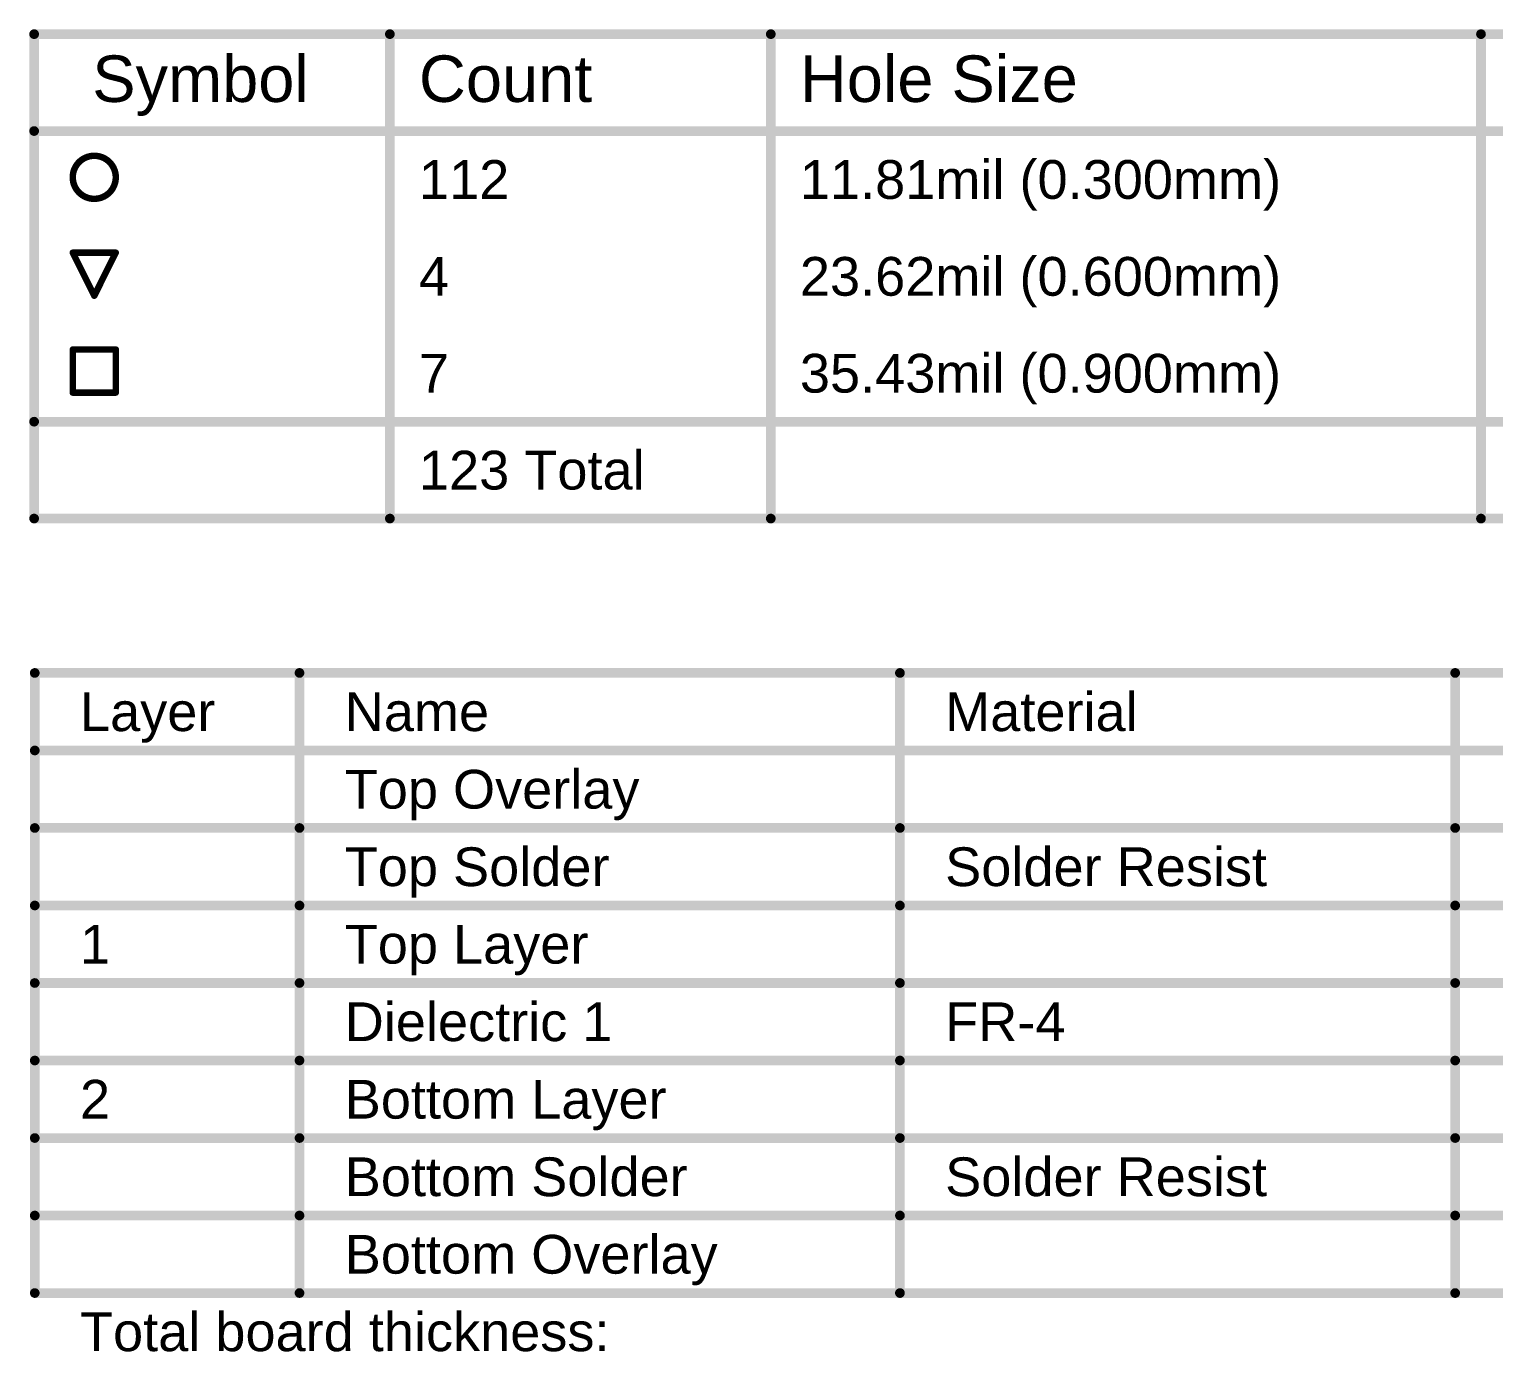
# Model space of a CAD drawing. Header units: inches. Extents: x -115 to 191, y -11 to 41.
# Drawn here: x 12.4 to 70, y -10.8 to 41.2 of the extents above; entities that cross this region are included whole.
import ezdxf

# ---------------------------------------------------------------- set-up
doc = ezdxf.new("R2010")
doc.units = ezdxf.units.IN
doc.layers.add('Drill Drawing', color=1, linetype='Continuous')
doc.layers.add('Fabrication', color=76, linetype='Continuous')
doc.styles.add('Arial', font='', dxfattribs={"height": 0.2})
doc.styles.get('Arial').set_extended_font_data('Arial')

msp = doc.modelspace()

# ---------------------------------------------------------------- linework, layer by layer
at = {"layer": 'Drill Drawing'}
for points in [[(12.591, 41.021, 0.381, 0.381, 0), (190.648, 41.021, 0.381, 0.381, 0)], [(12.591, 21.971, 0.381, 0.381, 0), (12.591, 41.021, 0.381, 0.381, 0)], [(26.584, 21.971, 0.381, 0.381, 0), (26.584, 41.021, 0.381, 0.381, 0)], [(41.566, 21.971, 0.381, 0.381, 0), (41.566, 41.021, 0.381, 0.381, 0)], [(69.498, 21.971, 0.381, 0.381, 0), (69.498, 41.021, 0.381, 0.381, 0)], [(12.591, 37.211, 0.381, 0.381, 0), (190.648, 37.211, 0.381, 0.381, 0)], [(14.11, 32.427, 0.254, 0.254, 0), (15.803, 32.427, 0.254, 0.254, 0)], [(14.11, 32.427, 0.254, 0.254, 0), (14.957, 30.734, 0.254, 0.254, 0)], [(14.957, 30.734, 0.254, 0.254, 0), (15.803, 32.427, 0.254, 0.254, 0)], [(14.11, 28.617, 0.254, 0.254, 0), (15.803, 28.617, 0.254, 0.254, 0)], [(14.11, 26.924, 0.254, 0.254, 0), (14.11, 28.617, 0.254, 0.254, 0)], [(15.803, 26.924, 0.254, 0.254, 0), (15.803, 28.617, 0.254, 0.254, 0)], [(14.11, 26.924, 0.254, 0.254, 0), (15.803, 26.924, 0.254, 0.254, 0)], [(12.591, 25.781, 0.381, 0.381, 0), (190.648, 25.781, 0.381, 0.381, 0)], [(12.591, 21.971, 0.381, 0.381, 0), (190.648, 21.971, 0.381, 0.381, 0)]]:
    msp.add_lwpolyline(points, format="xyseb", dxfattribs=at)
for points in [[(12.496, 41.021, 0.191, 0.191, 1), (12.687, 41.021, 0.191, 0.191, 1)], [(12.496, 41.021, 0.191, 0.191, 1), (12.687, 41.021, 0.191, 0.191, 1)], [(26.488, 41.021, 0.191, 0.191, 1), (26.679, 41.021, 0.191, 0.191, 1)], [(41.47, 41.021, 0.191, 0.191, 1), (41.661, 41.021, 0.191, 0.191, 1)], [(69.402, 41.021, 0.191, 0.191, 1), (69.593, 41.021, 0.191, 0.191, 1)], [(12.496, 37.211, 0.191, 0.191, 1), (12.687, 37.211, 0.191, 0.191, 1)], [(15.803, 35.391, 0.254, 0.254, 1), (14.11, 35.391, 0.254, 0.254, 1)], [(14.047, 35.391, 0.127, 0.127, 1), (14.174, 35.391, 0.127, 0.127, 1)], [(15.74, 35.391, 0.127, 0.127, 1), (15.867, 35.391, 0.127, 0.127, 1)], [(14.047, 32.427, 0.127, 0.127, 1), (14.174, 32.427, 0.127, 0.127, 1)], [(14.047, 32.427, 0.127, 0.127, 1), (14.174, 32.427, 0.127, 0.127, 1)], [(15.74, 32.427, 0.127, 0.127, 1), (15.867, 32.427, 0.127, 0.127, 1)], [(15.74, 32.427, 0.127, 0.127, 1), (15.867, 32.427, 0.127, 0.127, 1)], [(14.893, 30.734, 0.127, 0.127, 1), (15.02, 30.734, 0.127, 0.127, 1)], [(14.893, 30.734, 0.127, 0.127, 1), (15.02, 30.734, 0.127, 0.127, 1)], [(14.047, 28.617, 0.127, 0.127, 1), (14.174, 28.617, 0.127, 0.127, 1)], [(14.047, 28.617, 0.127, 0.127, 1), (14.174, 28.617, 0.127, 0.127, 1)], [(15.74, 28.617, 0.127, 0.127, 1), (15.867, 28.617, 0.127, 0.127, 1)], [(15.74, 28.617, 0.127, 0.127, 1), (15.867, 28.617, 0.127, 0.127, 1)], [(14.047, 26.924, 0.127, 0.127, 1), (14.174, 26.924, 0.127, 0.127, 1)], [(14.047, 26.924, 0.127, 0.127, 1), (14.174, 26.924, 0.127, 0.127, 1)], [(15.74, 26.924, 0.127, 0.127, 1), (15.867, 26.924, 0.127, 0.127, 1)], [(15.74, 26.924, 0.127, 0.127, 1), (15.867, 26.924, 0.127, 0.127, 1)], [(12.496, 25.781, 0.191, 0.191, 1), (12.687, 25.781, 0.191, 0.191, 1)], [(12.496, 21.971, 0.191, 0.191, 1), (12.687, 21.971, 0.191, 0.191, 1)], [(12.496, 21.971, 0.191, 0.191, 1), (12.687, 21.971, 0.191, 0.191, 1)], [(26.488, 21.971, 0.191, 0.191, 1), (26.679, 21.971, 0.191, 0.191, 1)], [(41.47, 21.971, 0.191, 0.191, 1), (41.661, 21.971, 0.191, 0.191, 1)], [(69.402, 21.971, 0.191, 0.191, 1), (69.593, 21.971, 0.191, 0.191, 1)]]:
    msp.add_lwpolyline(points, format="xyseb", close=True, dxfattribs=at)
at = {"layer": 'Fabrication'}
for points in [[(12.617, 15.9, 0.381, 0.381, 0), (127.903, 15.9, 0.381, 0.381, 0)], [(12.617, -8.484, 0.381, 0.381, 0), (12.617, 15.9, 0.381, 0.381, 0)], [(23.029, -8.484, 0.381, 0.381, 0), (23.029, 15.9, 0.381, 0.381, 0)], [(46.645, -8.484, 0.381, 0.381, 0), (46.645, 15.9, 0.381, 0.381, 0)], [(68.483, -8.484, 0.381, 0.381, 0), (68.483, 15.9, 0.381, 0.381, 0)], [(12.617, 12.852, 0.381, 0.381, 0), (127.903, 12.852, 0.381, 0.381, 0)], [(12.617, 9.804, 0.381, 0.381, 0), (23.029, 9.804, 0.381, 0.381, 0)], [(23.029, 9.804, 0.381, 0.381, 0), (46.645, 9.804, 0.381, 0.381, 0)], [(46.645, 9.804, 0.381, 0.381, 0), (68.483, 9.804, 0.381, 0.381, 0)], [(68.483, 9.804, 0.381, 0.381, 0), (84.988, 9.804, 0.381, 0.381, 0)], [(12.617, 6.756, 0.381, 0.381, 0), (23.029, 6.756, 0.381, 0.381, 0)], [(23.029, 6.756, 0.381, 0.381, 0), (46.645, 6.756, 0.381, 0.381, 0)], [(46.645, 6.756, 0.381, 0.381, 0), (68.483, 6.756, 0.381, 0.381, 0)], [(68.483, 6.756, 0.381, 0.381, 0), (84.988, 6.756, 0.381, 0.381, 0)], [(12.617, 3.708, 0.381, 0.381, 0), (23.029, 3.708, 0.381, 0.381, 0)], [(23.029, 3.708, 0.381, 0.381, 0), (46.645, 3.708, 0.381, 0.381, 0)], [(46.645, 3.708, 0.381, 0.381, 0), (68.483, 3.708, 0.381, 0.381, 0)], [(68.483, 3.708, 0.381, 0.381, 0), (84.988, 3.708, 0.381, 0.381, 0)], [(12.617, 0.66, 0.381, 0.381, 0), (23.029, 0.66, 0.381, 0.381, 0)], [(23.029, 0.66, 0.381, 0.381, 0), (46.645, 0.66, 0.381, 0.381, 0)], [(46.645, 0.66, 0.381, 0.381, 0), (68.483, 0.66, 0.381, 0.381, 0)], [(68.483, 0.66, 0.381, 0.381, 0), (84.988, 0.66, 0.381, 0.381, 0)], [(12.617, -2.388, 0.381, 0.381, 0), (23.029, -2.388, 0.381, 0.381, 0)], [(23.029, -2.388, 0.381, 0.381, 0), (46.645, -2.388, 0.381, 0.381, 0)], [(46.645, -2.388, 0.381, 0.381, 0), (68.483, -2.388, 0.381, 0.381, 0)], [(68.483, -2.388, 0.381, 0.381, 0), (84.988, -2.388, 0.381, 0.381, 0)], [(12.617, -5.436, 0.381, 0.381, 0), (23.029, -5.436, 0.381, 0.381, 0)], [(23.029, -5.436, 0.381, 0.381, 0), (46.645, -5.436, 0.381, 0.381, 0)], [(46.645, -5.436, 0.381, 0.381, 0), (68.483, -5.436, 0.381, 0.381, 0)], [(68.483, -5.436, 0.381, 0.381, 0), (84.988, -5.436, 0.381, 0.381, 0)], [(12.617, -8.484, 0.381, 0.381, 0), (23.029, -8.484, 0.381, 0.381, 0)], [(23.029, -8.484, 0.381, 0.381, 0), (46.645, -8.484, 0.381, 0.381, 0)], [(46.645, -8.484, 0.381, 0.381, 0), (68.483, -8.484, 0.381, 0.381, 0)], [(68.483, -8.484, 0.381, 0.381, 0), (84.988, -8.484, 0.381, 0.381, 0)]]:
    msp.add_lwpolyline(points, format="xyseb", dxfattribs=at)
for points in [[(12.522, 15.9, 0.191, 0.191, 1), (12.712, 15.9, 0.191, 0.191, 1)], [(12.522, 15.9, 0.191, 0.191, 1), (12.712, 15.9, 0.191, 0.191, 1)], [(22.934, 15.9, 0.191, 0.191, 1), (23.124, 15.9, 0.191, 0.191, 1)], [(46.549, 15.9, 0.191, 0.191, 1), (46.74, 15.9, 0.191, 0.191, 1)], [(68.387, 15.9, 0.191, 0.191, 1), (68.578, 15.9, 0.191, 0.191, 1)], [(12.522, 12.852, 0.191, 0.191, 1), (12.712, 12.852, 0.191, 0.191, 1)], [(12.522, 9.804, 0.191, 0.191, 1), (12.712, 9.804, 0.191, 0.191, 1)], [(22.934, 9.804, 0.191, 0.191, 1), (23.124, 9.804, 0.191, 0.191, 1)], [(22.934, 9.804, 0.191, 0.191, 1), (23.124, 9.804, 0.191, 0.191, 1)], [(46.549, 9.804, 0.191, 0.191, 1), (46.74, 9.804, 0.191, 0.191, 1)], [(46.549, 9.804, 0.191, 0.191, 1), (46.74, 9.804, 0.191, 0.191, 1)], [(68.387, 9.804, 0.191, 0.191, 1), (68.578, 9.804, 0.191, 0.191, 1)], [(68.387, 9.804, 0.191, 0.191, 1), (68.578, 9.804, 0.191, 0.191, 1)], [(12.522, 6.756, 0.191, 0.191, 1), (12.712, 6.756, 0.191, 0.191, 1)], [(22.934, 6.756, 0.191, 0.191, 1), (23.124, 6.756, 0.191, 0.191, 1)], [(22.934, 6.756, 0.191, 0.191, 1), (23.124, 6.756, 0.191, 0.191, 1)], [(46.549, 6.756, 0.191, 0.191, 1), (46.74, 6.756, 0.191, 0.191, 1)], [(46.549, 6.756, 0.191, 0.191, 1), (46.74, 6.756, 0.191, 0.191, 1)], [(68.387, 6.756, 0.191, 0.191, 1), (68.578, 6.756, 0.191, 0.191, 1)], [(68.387, 6.756, 0.191, 0.191, 1), (68.578, 6.756, 0.191, 0.191, 1)], [(12.522, 3.708, 0.191, 0.191, 1), (12.712, 3.708, 0.191, 0.191, 1)], [(22.934, 3.708, 0.191, 0.191, 1), (23.124, 3.708, 0.191, 0.191, 1)], [(22.934, 3.708, 0.191, 0.191, 1), (23.124, 3.708, 0.191, 0.191, 1)], [(46.549, 3.708, 0.191, 0.191, 1), (46.74, 3.708, 0.191, 0.191, 1)], [(46.549, 3.708, 0.191, 0.191, 1), (46.74, 3.708, 0.191, 0.191, 1)], [(68.387, 3.708, 0.191, 0.191, 1), (68.578, 3.708, 0.191, 0.191, 1)], [(68.387, 3.708, 0.191, 0.191, 1), (68.578, 3.708, 0.191, 0.191, 1)], [(12.522, 0.66, 0.191, 0.191, 1), (12.712, 0.66, 0.191, 0.191, 1)], [(22.934, 0.66, 0.191, 0.191, 1), (23.124, 0.66, 0.191, 0.191, 1)], [(22.934, 0.66, 0.191, 0.191, 1), (23.124, 0.66, 0.191, 0.191, 1)], [(46.549, 0.66, 0.191, 0.191, 1), (46.74, 0.66, 0.191, 0.191, 1)], [(46.549, 0.66, 0.191, 0.191, 1), (46.74, 0.66, 0.191, 0.191, 1)], [(68.387, 0.66, 0.191, 0.191, 1), (68.578, 0.66, 0.191, 0.191, 1)], [(68.387, 0.66, 0.191, 0.191, 1), (68.578, 0.66, 0.191, 0.191, 1)], [(12.522, -2.388, 0.191, 0.191, 1), (12.712, -2.388, 0.191, 0.191, 1)], [(22.934, -2.388, 0.191, 0.191, 1), (23.124, -2.388, 0.191, 0.191, 1)], [(22.934, -2.388, 0.191, 0.191, 1), (23.124, -2.388, 0.191, 0.191, 1)], [(46.549, -2.388, 0.191, 0.191, 1), (46.74, -2.388, 0.191, 0.191, 1)], [(46.549, -2.388, 0.191, 0.191, 1), (46.74, -2.388, 0.191, 0.191, 1)], [(68.387, -2.388, 0.191, 0.191, 1), (68.578, -2.388, 0.191, 0.191, 1)], [(68.387, -2.388, 0.191, 0.191, 1), (68.578, -2.388, 0.191, 0.191, 1)], [(12.522, -5.436, 0.191, 0.191, 1), (12.712, -5.436, 0.191, 0.191, 1)], [(22.934, -5.436, 0.191, 0.191, 1), (23.124, -5.436, 0.191, 0.191, 1)], [(22.934, -5.436, 0.191, 0.191, 1), (23.124, -5.436, 0.191, 0.191, 1)], [(46.549, -5.436, 0.191, 0.191, 1), (46.74, -5.436, 0.191, 0.191, 1)], [(46.549, -5.436, 0.191, 0.191, 1), (46.74, -5.436, 0.191, 0.191, 1)], [(68.387, -5.436, 0.191, 0.191, 1), (68.578, -5.436, 0.191, 0.191, 1)], [(68.387, -5.436, 0.191, 0.191, 1), (68.578, -5.436, 0.191, 0.191, 1)], [(12.522, -8.484, 0.191, 0.191, 1), (12.712, -8.484, 0.191, 0.191, 1)], [(12.522, -8.484, 0.191, 0.191, 1), (12.712, -8.484, 0.191, 0.191, 1)], [(22.934, -8.484, 0.191, 0.191, 1), (23.124, -8.484, 0.191, 0.191, 1)], [(22.934, -8.484, 0.191, 0.191, 1), (23.124, -8.484, 0.191, 0.191, 1)], [(22.934, -8.484, 0.191, 0.191, 1), (23.124, -8.484, 0.191, 0.191, 1)], [(46.549, -8.484, 0.191, 0.191, 1), (46.74, -8.484, 0.191, 0.191, 1)], [(46.549, -8.484, 0.191, 0.191, 1), (46.74, -8.484, 0.191, 0.191, 1)], [(46.549, -8.484, 0.191, 0.191, 1), (46.74, -8.484, 0.191, 0.191, 1)], [(68.387, -8.484, 0.191, 0.191, 1), (68.578, -8.484, 0.191, 0.191, 1)], [(68.387, -8.484, 0.191, 0.191, 1), (68.578, -8.484, 0.191, 0.191, 1)], [(68.387, -8.484, 0.191, 0.191, 1), (68.578, -8.484, 0.191, 0.191, 1)]]:
    msp.add_lwpolyline(points, format="xyseb", close=True, dxfattribs=at)

# ---------------------------------------------------------------- texts
at = {"layer": 'Drill Drawing', "style": 'Arial'}
for s, height, p in [('Symbol', 1.8288, (14.877, 38.354)), ('Count', 1.8288, (27.727, 38.354)), ('Hole Size', 1.8288, (42.709, 38.354)), ('112', 1.524, (27.727, 34.544)), ('11.81mil (0.300mm)', 1.524, (42.709, 34.544)), ('4', 1.524, (27.727, 30.734)), ('23.62mil (0.600mm)', 1.524, (42.709, 30.734)), ('7', 1.524, (27.727, 26.924)), ('35.43mil (0.900mm)', 1.524, (42.709, 26.924)), ('123 Total', 1.524, (27.727, 23.114))]:
    msp.add_text(s, height=height, dxfattribs=at).set_placement(p)
at = {"layer": 'Fabrication', "style": 'Arial'}
for s, p in [('Layer', (14.395, 13.614)), ('Name', (24.807, 13.614)), ('Material', (48.423, 13.614)), ('Top Overlay', (24.807, 10.566)), ('Top Solder', (24.807, 7.518)), ('Solder Resist', (48.423, 7.518)), ('1', (14.395, 4.47)), ('Top Layer', (24.807, 4.47)), ('Dielectric 1', (24.807, 1.422)), ('FR-4', (48.423, 1.422)), ('2', (14.395, -1.626)), ('Bottom Layer', (24.807, -1.626)), ('Bottom Solder', (24.807, -4.674)), ('Solder Resist', (48.423, -4.674)), ('Bottom Overlay', (24.807, -7.722)), ('Total board thickness:', (14.395, -10.77))]:
    msp.add_text(s, height=1.524, dxfattribs=at).set_placement(p)

doc.saveas('drawing.dxf')
